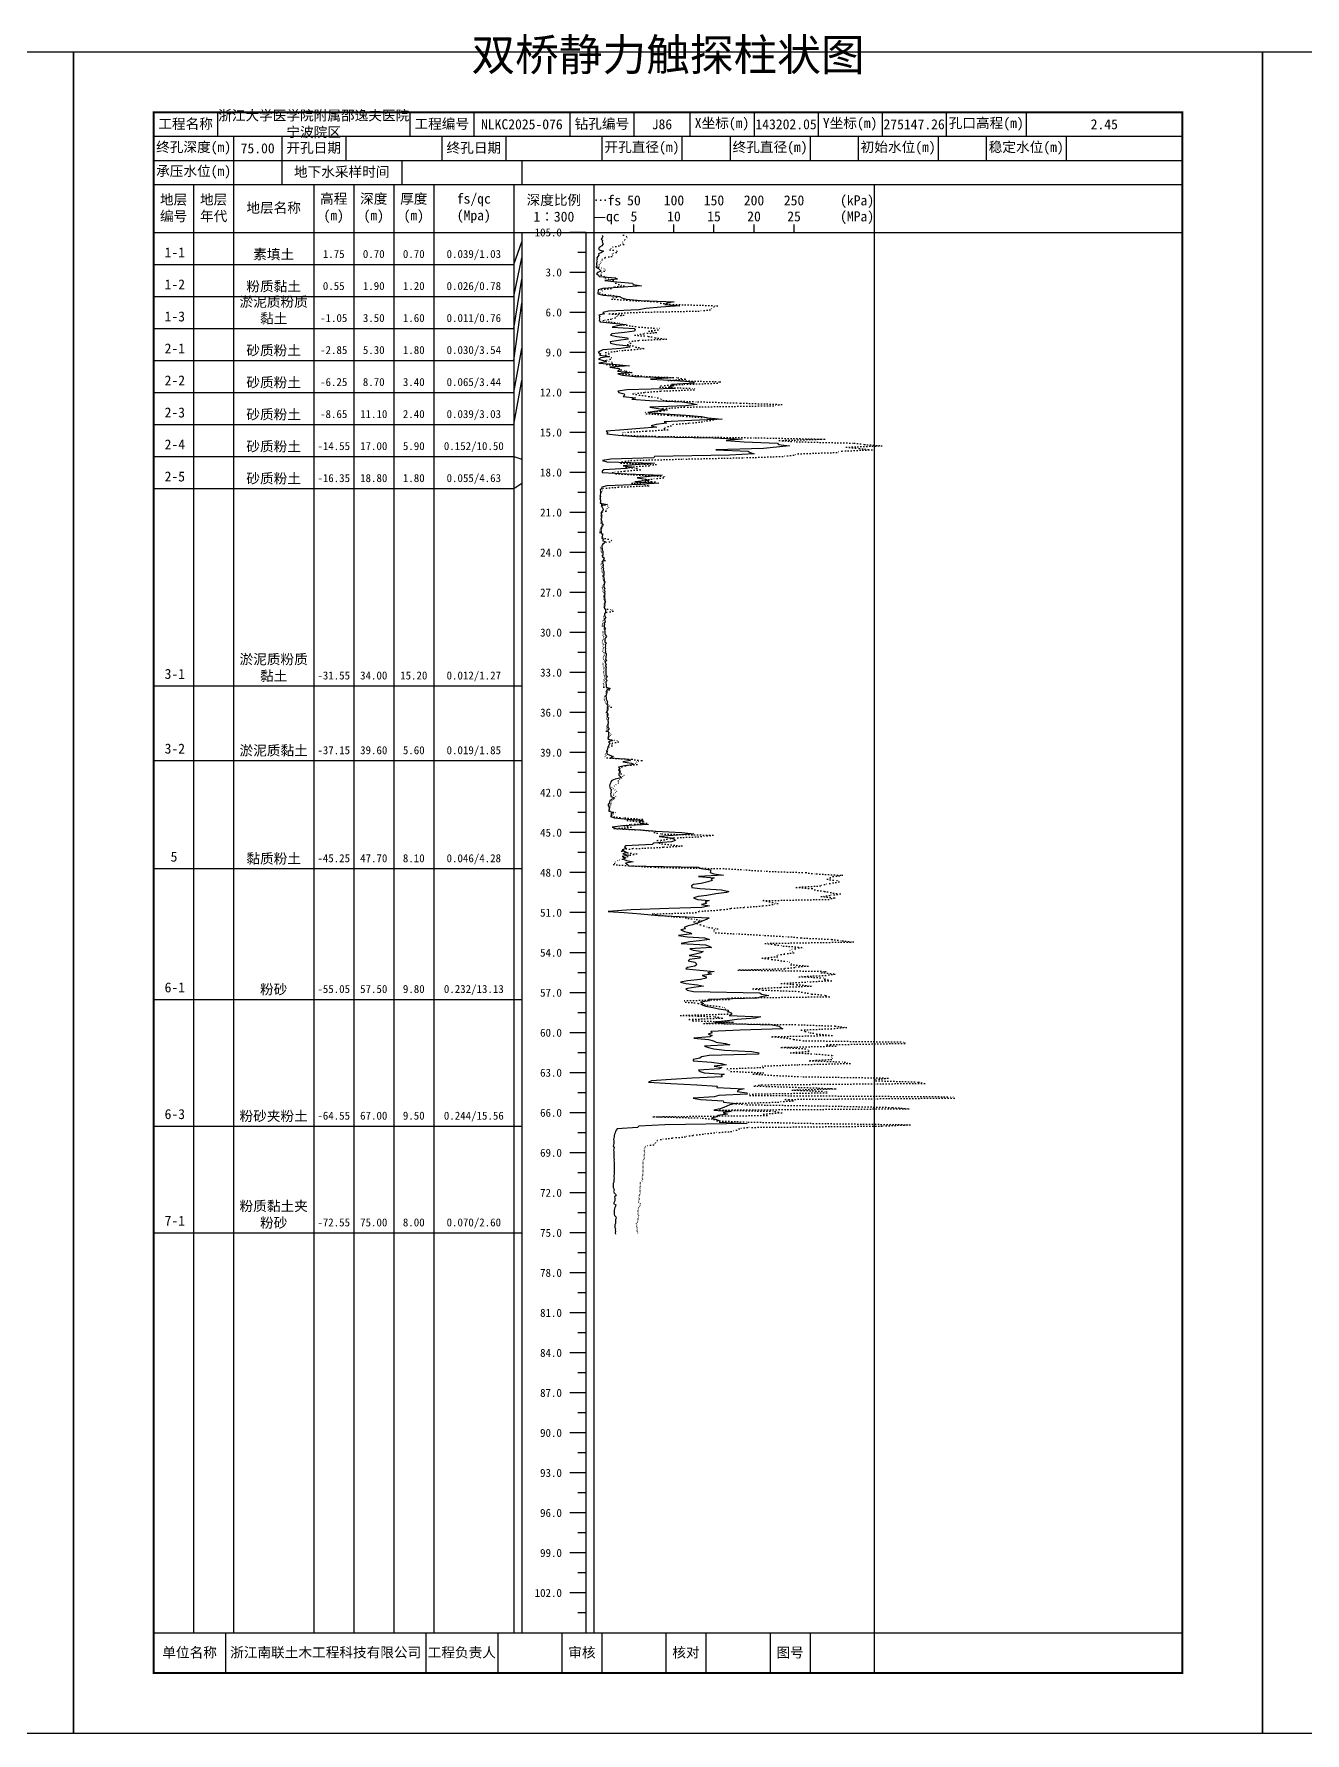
# Model space of a CAD drawing. Extents: x 297 to 65340, y 0 to 425.
# Drawn here: x 25532.1 to 25849.6, y 0 to 424.6 of the extents above; entities that cross this region are included whole.
import ezdxf
from ezdxf.enums import TextEntityAlignment as Align

# ---------------------------------------------------------------- set-up
doc = ezdxf.new("R2010")
doc.units = 0
doc.linetypes.add('DOT', pattern=[6.35, 0, -6.35])
doc.layers.add('FRAME', color=7, linetype='CONTINUOUS')
doc.layers.add('STRATUM', color=7, linetype='CONTINUOUS')
doc.styles.add('ST', font='')
doc.styles.get('ST').set_extended_font_data('SimSun')

msp = doc.modelspace()

# ---------------------------------------------------------------- linework, layer by layer
at = {"layer": 'FRAME', "color": 245, "linetype": 'Continuous'}
for points in [[(25245, 0), (25542, 0), (25542, 420), (25245, 420)], [(25542, 0), (25839, 0), (25839, 420), (25542, 420)], [(25839, 0), (26136, 0), (26136, 420), (25839, 420)]]:
    msp.add_lwpolyline(points, close=True, dxfattribs=at)
at = {"layer": 'FRAME', "linetype": 'Continuous', "const_width": 0.5}
msp.add_lwpolyline([(25562, 15), (25819, 15), (25819, 405), (25562, 405)], close=True, dxfattribs=at)
at = {"layer": 'FRAME', "color": 0, "linetype": 'Continuous'}
for points in [[(25578, 405), (25578, 399)], [(25626, 405), (25626, 399)], [(25642, 405), (25642, 399)], [(25666, 405), (25666, 399)], [(25682, 405), (25682, 399)], [(25696, 405), (25696, 399)], [(25712, 405), (25712, 399)], [(25728, 405), (25728, 399)], [(25744, 405), (25744, 399)], [(25760, 405), (25760, 399)], [(25780, 405), (25780, 399)], [(25819, 405), (25819, 399)], [(25562, 399), (25819, 399)], [(25582, 399), (25582, 393)], [(25594, 399), (25594, 393)], [(25610, 399), (25610, 393)], [(25634, 399), (25634, 393)], [(25650, 399), (25650, 393)], [(25674, 399), (25674, 393)], [(25694, 399), (25694, 393)], [(25706, 399), (25706, 393)], [(25726, 399), (25726, 393)], [(25738, 399), (25738, 393)], [(25758, 399), (25758, 393)], [(25770, 399), (25770, 393)], [(25790, 399), (25790, 393)], [(25819, 399), (25819, 393)], [(25562, 393), (25819, 393)], [(25582, 393), (25582, 387)], [(25594, 393), (25594, 387)], [(25624, 393), (25624, 387)], [(25654, 393), (25654, 387)], [(25562, 387), (25819, 387)], [(25572, 387), (25572, 25)], [(25582, 387), (25582, 25)], [(25602, 387), (25602, 25)], [(25612, 387), (25612, 25)], [(25622, 387), (25622, 25)], [(25632, 387), (25632, 25)], [(25652, 387), (25652, 25)], [(25672, 387), (25672, 25)], [(25742, 387), (25742, 25)], [(25562, 375), (25819, 375)], [(25654, 375), (25654, 25)], [(25670, 375), (25670, 25)], [(25682, 375), (25682, 377)], [(25692, 375), (25692, 377)], [(25702, 375), (25702, 377)], [(25712, 375), (25712, 377)], [(25722, 375), (25722, 377)], [(25562, 25), (25819, 25)], [(25580, 25), (25580, 15)], [(25630, 25), (25630, 15)], [(25648, 25), (25648, 15)], [(25664, 25), (25664, 15)], [(25674, 25), (25674, 15)], [(25690, 25), (25690, 15)], [(25700, 25), (25700, 15)], [(25716, 25), (25716, 15)], [(25726, 25), (25726, 15)], [(25742, 25), (25742, 15)]]:
    msp.add_lwpolyline(points, dxfattribs=at)
at = {"layer": 'STRATUM', "linetype": 'Continuous'}
for points in [[(25670, 375), (25666, 375)], [(25674.06, 374.33), (25674.26, 374), (25674.04, 373.67), (25673.84, 373.33), (25674.12, 373), (25674.08, 372.67), (25674.2, 372.33), (25674.22, 372), (25674, 371.67), (25673.42, 371.33), (25673.12, 371), (25673.3, 370.67), (25674.4, 370.33), (25673.9, 370), (25673.14, 369.67), (25673.2, 369.33), (25672.96, 369), (25672.76, 368.67), (25672.78, 368.33), (25672.62, 368), (25672.82, 367.67), (25672.66, 367.33), (25672.62, 367), (25672.74, 366.67), (25672.52, 366.33), (25673.14, 366), (25673.48, 365.67), (25673.82, 365.33), (25672.9, 365), (25672.62, 364.67), (25673.12, 364.33), (25673.34, 364), (25677.38, 363.67), (25677.86, 363.33), (25674.74, 363), (25677.74, 362.67), (25681.6, 362.33), (25681.78, 362), (25683.9, 361.67), (25679.36, 361.33), (25674.24, 361), (25673.1, 360.67), (25673.1, 360.33), (25673.02, 360), (25672.94, 359.67), (25674.32, 359.33), (25678.36, 359), (25678.94, 358.67), (25680.1, 358.33), (25683.74, 358), (25692.08, 357.67), (25690.34, 357.33), (25689.72, 357), (25693.5, 356.67), (25688.74, 356.33), (25684.94, 356), (25683.26, 355.67), (25675.66, 355.33), (25674.2, 355), (25674.64, 354.67), (25673.24, 354.33), (25673.46, 354), (25673.34, 353.67), (25673.36, 353.33), (25673.3, 353), (25673.6, 352.67), (25676.74, 352.33), (25680.02, 352), (25677.86, 351.67), (25676.58, 351.33), (25682.02, 351), (25682.28, 350.67), (25682.1, 350.33), (25679.66, 350), (25676.46, 349.67), (25676.16, 349.33), (25677.72, 349), (25680.36, 348.67), (25680.58, 348.33), (25678.18, 348), (25676.02, 347.67), (25676.14, 347.33), (25677.52, 347), (25680.92, 346.67), (25680.94, 346.33), (25678.76, 346), (25674.2, 345.67), (25673.54, 345.33), (25673.08, 345), (25673.72, 344.67), (25673.36, 344.33), (25675.94, 344), (25673.74, 343.67), (25673.12, 343.33), (25674.38, 343), (25675.18, 342.67), (25673.22, 342.33), (25677.66, 342), (25680.88, 341.67), (25675.94, 341.33), (25678.16, 341), (25678.44, 340.67), (25677.86, 340.33), (25681.28, 340), (25677.94, 339.67), (25679.12, 339.33), (25682.2, 339), (25691.9, 338.67), (25686.1, 338.33), (25692.62, 338), (25696.78, 337.67), (25697.12, 337.33), (25691.4, 337), (25691.88, 336.67), (25690.62, 336.33), (25692.38, 336), (25680.26, 335.67), (25677.94, 335.33), (25678.2, 335), (25679.54, 334.67), (25679.68, 334.33), (25679.28, 334), (25682.4, 333.67), (25681.44, 333.33), (25685.9, 333), (25694.04, 332.67), (25696.22, 332.33), (25697.82, 332), (25694.96, 331.67), (25685.96, 331.33), (25688.04, 331), (25690.04, 330.67), (25687.68, 330.33), (25685.44, 330), (25689.72, 329.67), (25694.96, 329.33), (25698.84, 329), (25700.52, 328.67), (25704, 328.33), (25696.46, 328), (25689.52, 327.67), (25690.1, 327.33), (25687.58, 327), (25686.32, 326.67), (25687.74, 326.33), (25683.44, 326), (25679.46, 325.67), (25675.06, 325.33), (25675.5, 325), (25675.26, 324.67), (25678.18, 324.33), (25682.56, 324), (25701.76, 323.67), (25709.06, 323.33), (25705.06, 323), (25709.56, 322.67), (25717.86, 322.33), (25718.08, 322), (25720.86, 321.67), (25717.64, 321.33), (25714.4, 321), (25702.44, 320.67), (25710.5, 320.33), (25711, 320), (25712.02, 319.67), (25705.84, 319.33), (25687.12, 319), (25687, 318.67), (25676.26, 318.33), (25674.18, 318), (25675.2, 317.67), (25687.1, 317.33), (25683.46, 317), (25679.3, 316.67), (25681.62, 316.33), (25680.16, 316), (25674.5, 315.67), (25674.06, 315.33), (25674.1, 315), (25680.22, 314.67), (25689.08, 314.33), (25685.9, 314), (25682.8, 313.67), (25684.98, 313.33), (25685.68, 313), (25682.2, 312.67), (25688.24, 312.33), (25683.5, 312), (25675.22, 311.67), (25673.94, 311.33), (25673.92, 311), (25673.56, 310.67), (25673.68, 310.33), (25673.66, 310), (25673.64, 309.67), (25673.54, 309.33), (25673.64, 309), (25673.6, 308.67), (25673.56, 308.33), (25673.66, 308), (25673.68, 307.67), (25673.58, 307.33), (25675.42, 307), (25673.82, 306.67), (25674.1, 306.33), (25674.24, 306), (25674.3, 305.67), (25674.04, 305.33), (25673.84, 305), (25673.82, 304.67), (25673.96, 304.33), (25673.86, 304), (25673.92, 303.67), (25673.76, 303.33), (25673.92, 303), (25673.96, 302.67), (25674, 302.33), (25674.3, 302), (25674.14, 301.67), (25673.92, 301.33), (25673.9, 301), (25673.76, 300.67), (25673.82, 300.33), (25673.78, 300), (25673.98, 299.67), (25674.16, 299.33), (25674.08, 299), (25674.02, 298.67), (25674.36, 298.33), (25674.12, 298), (25674.92, 297.67), (25674.58, 297.33), (25674.16, 297), (25674, 296.67), (25673.98, 296.33), (25674.04, 296), (25674.1, 295.67), (25674.22, 295.33), (25674.22, 295), (25674.2, 294.67), (25674.24, 294.33), (25674.1, 294), (25674.6, 293.67), (25674.46, 293.33), (25674.2, 293), (25674.2, 292.67), (25674.18, 292.33), (25674.34, 292), (25674.28, 291.67), (25674.2, 291.33), (25674.4, 291), (25674.32, 290.67), (25674.48, 290.33), (25674.46, 290), (25674.46, 289.67), (25674.48, 289.33), (25674.38, 289), (25674.48, 288.67), (25674.54, 288.33), (25674.52, 288), (25674.7, 287.67), (25674.64, 287.33), (25674.56, 287), (25674.46, 286.67), (25674.46, 286.33), (25674.74, 286), (25674.58, 285.67), (25674.7, 285.33), (25674.62, 285), (25674.74, 284.67), (25674.66, 284.33), (25674.66, 284), (25674.68, 283.67), (25674.74, 283.33), (25674.74, 283), (25674.92, 282.67), (25674.74, 282.33), (25674.68, 282), (25674.74, 281.67), (25674.58, 281.33), (25674.72, 281), (25674.88, 280.67), (25674.88, 280.33), (25674.86, 280), (25674.68, 279.67), (25674.68, 279.33), (25674.8, 279), (25674.98, 278.67), (25674.68, 278.33), (25674.74, 278), (25674.78, 277.67), (25674.58, 277.33), (25674.64, 277), (25674.58, 276.67), (25674.54, 276.33), (25674.86, 276), (25674.68, 275.67), (25674.7, 275.33), (25674.74, 275), (25674.76, 274.67), (25674.86, 274.33), (25675.14, 274), (25674.92, 273.67), (25674.7, 273.33), (25674.7, 273), (25674.74, 272.67), (25675.12, 272.33), (25674.8, 272), (25674.92, 271.67), (25674.84, 271.33), (25674.88, 271), (25674.84, 270.67), (25674.86, 270.33), (25674.8, 270), (25675.06, 269.67), (25675.04, 269.33), (25675, 269), (25674.96, 268.67), (25674.86, 268.33), (25675.22, 268), (25674.8, 267.67), (25674.92, 267.33), (25675.04, 267), (25674.84, 266.67), (25675.06, 266.33), (25675.02, 266), (25674.94, 265.67), (25674.96, 265.33), (25674.98, 265), (25675, 264.67), (25674.98, 264.33), (25675.4, 264), (25675.06, 263.67), (25674.96, 263.33), (25675.32, 263), (25675, 262.67), (25674.94, 262.33), (25675.04, 262), (25675.08, 261.67), (25675.04, 261.33), (25676.02, 261), (25675.22, 260.67), (25675.2, 260.33), (25675.24, 260), (25675.16, 259.67), (25675.1, 259.33), (25674.98, 259), (25675.06, 258.67), (25675.04, 258.33), (25675.26, 258), (25675.38, 257.67), (25675.32, 257.33), (25675.24, 257), (25675.6, 256.67), (25675.34, 256.33), (25675.38, 256), (25675.48, 255.67), (25675.22, 255.33), (25675.2, 255), (25675.6, 254.67), (25675.3, 254.33), (25675.3, 254), (25675.62, 253.67), (25675.58, 253.33), (25675.44, 253), (25675.58, 252.67), (25675.56, 252.33), (25675.5, 252), (25675.5, 251.67), (25675.48, 251.33), (25675.78, 251), (25675.56, 250.67), (25675.5, 250.33), (25675.62, 250), (25675.62, 249.67), (25675.64, 249.33), (25675.74, 249), (25675.5, 248.67), (25675.62, 248.33), (25676.74, 248), (25675.62, 247.67), (25675.96, 247.33), (25675.82, 247), (25675.62, 246.67), (25675.52, 246.33), (25675.4, 246), (25675.3, 245.67), (25675.18, 245.33), (25675.24, 245), (25675.26, 244.67), (25675.94, 244.33), (25676.8, 244), (25676.16, 243.67), (25680.64, 243.33), (25681.16, 243), (25679.2, 242.67), (25681.4, 242.33), (25682.06, 242), (25679.66, 241.67), (25678.18, 241.33), (25678.44, 241), (25678.18, 240.67), (25678.52, 240.33), (25678.38, 240), (25678.22, 239.67), (25678.26, 239.33), (25678.52, 239), (25678.82, 238.67), (25677.3, 238.33), (25676.5, 238), (25676.22, 237.67), (25676.16, 237.33), (25675.96, 237), (25675.92, 236.67), (25675.96, 236.33), (25676.06, 236), (25676.42, 235.67), (25676.26, 235.33), (25676.3, 235), (25676.16, 234.67), (25676.26, 234.33), (25676.24, 234), (25677.16, 233.67), (25676.52, 233.33), (25676, 233), (25675.88, 232.67), (25675.8, 232.33), (25675.6, 232), (25675.6, 231.67), (25675.8, 231.33), (25675.84, 231), (25675.72, 230.67), (25675.76, 230.33), (25676.92, 230), (25676.26, 229.67), (25676.52, 229.33), (25676.12, 229), (25677.14, 228.67), (25680.3, 228.33), (25684.34, 228), (25683.32, 227.67), (25683.7, 227.33), (25685.62, 227), (25679.26, 226.67), (25676.58, 226.33), (25677.48, 226), (25683.8, 225.67), (25687.48, 225.33), (25693.94, 225), (25696.96, 224.67), (25692.86, 224.33), (25688.28, 224), (25691.18, 223.67), (25692.06, 223.33), (25692.3, 223), (25691.4, 222.67), (25686.9, 222.33), (25686.56, 222), (25679.92, 221.67), (25679.64, 221.33), (25680.16, 221), (25679.08, 220.67), (25679.54, 220.33), (25680.24, 220), (25679.22, 219.67), (25680.72, 219.33), (25679.1, 219), (25679.94, 218.67), (25679.42, 218.33), (25680.14, 218), (25681.8, 217.67), (25679.92, 217.33), (25680.36, 217), (25680.74, 216.67), (25698.08, 216.33), (25698.76, 216), (25701.12, 215.67), (25701.14, 215.33), (25701.06, 215), (25701.96, 214.67), (25704.4, 214.33), (25698.12, 214), (25702.06, 213.67), (25701.3, 213.33), (25701.58, 213), (25700.5, 212.67), (25698.76, 212.33), (25696.92, 212), (25696.4, 211.67), (25696.46, 211.33), (25698.46, 211), (25703.88, 210.67), (25705.68, 210.33), (25705.12, 210), (25702.44, 209.67), (25700.24, 209.33), (25698.02, 209), (25696.84, 208.67), (25697.92, 208.33), (25700.76, 208), (25699.78, 207.67), (25700.12, 207.33), (25698.88, 207), (25700.88, 206.67), (25698.92, 206.33), (25690.7, 206), (25681.3, 205.67), (25675.56, 205.33), (25679.54, 205), (25683.74, 204.67), (25688.02, 204.33), (25695.1, 204), (25700.76, 203.67), (25700.1, 203.33), (25699.24, 203), (25698.72, 202.67), (25697.56, 202.33), (25696.66, 202), (25695.52, 201.67), (25694.56, 201.33), (25694.92, 201), (25693.74, 200.67), (25694.66, 200.33), (25696.14, 200), (25696.44, 199.67), (25693.14, 199.33), (25695.4, 199), (25699.62, 198.67), (25700.9, 198.33), (25698.34, 198), (25695.94, 197.67), (25693.8, 197.33), (25699.9, 197), (25700.8, 196.67), (25701.4, 196.33), (25695.96, 196), (25696.82, 195.67), (25699.28, 195.33), (25698.72, 195), (25697.36, 194.67), (25695.78, 194.33), (25698.64, 194), (25698.4, 193.67), (25695.92, 193.33), (25695.54, 193), (25697.2, 192.67), (25697.58, 192.33), (25697.6, 192), (25697.2, 191.67), (25695.4, 191.33), (25694.98, 191), (25698.42, 190.67), (25702.02, 190.33), (25700.42, 190), (25701.4, 189.67), (25699.02, 189.33), (25700.06, 189), (25700.04, 188.67), (25698.66, 188.33), (25695.34, 188), (25693.64, 187.67), (25694.98, 187.33), (25697.86, 187), (25699.38, 186.67), (25696.92, 186.33), (25694.94, 186), (25695.3, 185.67), (25696.9, 185.33), (25713.42, 185), (25713.86, 184.67), (25715.7, 184.33), (25713.88, 184), (25712.58, 183.67), (25700.6, 183.33), (25700.88, 183), (25698.64, 182.67), (25699.36, 182.33), (25699, 182), (25699.92, 181.67), (25701.74, 181.33), (25703.24, 181), (25705.5, 180.67), (25705.58, 180.33), (25706.24, 180), (25706.44, 179.67), (25705.82, 179.33), (25713.66, 179), (25712.4, 178.67), (25707.74, 178.33), (25705.34, 178), (25702.28, 177.67), (25704.62, 177.33), (25716.5, 177), (25718.3, 176.67), (25718.62, 176.33), (25719.22, 176), (25708.54, 175.67), (25701.18, 175.33), (25701.52, 175), (25700.56, 174.67), (25701.54, 174.33), (25700.94, 174), (25696.98, 173.67), (25700.6, 173.33), (25701.86, 173), (25702.56, 172.67), (25704.86, 172.33), (25705.94, 172), (25699.66, 171.67), (25700.6, 171.33), (25701.92, 171), (25704.6, 170.67), (25711.44, 170.33), (25713.2, 170), (25713.12, 169.67), (25700.76, 169.33), (25698.9, 169), (25698.44, 168.67), (25696.82, 168.33), (25696.78, 168), (25701.36, 167.67), (25703.76, 167.33), (25705.06, 167), (25702.08, 166.67), (25703.98, 166.33), (25703.36, 166), (25698.12, 165.67), (25698.58, 165.33), (25699.56, 165), (25704.56, 164.67), (25703.82, 164.33), (25704.06, 164), (25696.56, 163.67), (25691.3, 163.33), (25686.38, 163), (25685.64, 162.67), (25691.24, 162.33), (25697.74, 162), (25702.82, 161.67), (25702.68, 161.33), (25709.52, 161), (25708.12, 160.67), (25707.76, 160.33), (25710.24, 160), (25710.3, 159.67), (25703.24, 159.33), (25702.06, 159), (25696.78, 158.67), (25698.62, 158.33), (25704.3, 158), (25704.34, 157.67), (25707.52, 157.33), (25705.96, 157), (25705.22, 156.67), (25704.48, 156.33), (25703.5, 156), (25702, 155.67), (25706.32, 155.33), (25704.28, 155), (25705.34, 154.67), (25702.98, 154.33), (25702.74, 154), (25701.38, 153.67), (25702.64, 153.33), (25703.46, 153), (25703.3, 152.67), (25710.26, 152.33), (25689.68, 152), (25683.22, 151.67), (25682.88, 151.33), (25677.8, 151), (25677.56, 150.67), (25677.38, 150.33), (25677.28, 150), (25677.16, 149.67), (25677.06, 149.33), (25677.02, 149), (25676.96, 148.67), (25676.9, 148.33), (25676.96, 148), (25676.96, 147.67), (25676.96, 147.33), (25676.9, 147), (25676.84, 146.67), (25677.04, 146.33), (25676.98, 146), (25676.92, 145.67), (25676.96, 145.33), (25677, 145), (25677, 144.67), (25676.98, 144.33), (25677, 144), (25677, 143.67), (25677.04, 143.33), (25676.96, 143), (25677.08, 142.67), (25677.06, 142.33), (25677.06, 142), (25677.04, 141.67), (25677.08, 141.33), (25677.04, 141), (25677.04, 140.67), (25677.02, 140.33), (25677.02, 140), (25677.04, 139.67), (25676.98, 139.33), (25676.96, 139), (25677.02, 138.67), (25677, 138.33), (25677, 138), (25676.94, 137.67), (25676.78, 137.33), (25676.78, 137), (25676.78, 136.67), (25676.82, 136.33), (25676.96, 136), (25677.02, 135.67), (25676.9, 135.33), (25677.04, 135), (25677.42, 134.67), (25677.58, 134.33), (25677.18, 134), (25677.2, 133.67), (25677.24, 133.33), (25677.26, 133), (25677.04, 132.67), (25676.9, 132.33), (25677.44, 132), (25677.36, 131.67), (25677.26, 131.33), (25677.16, 131), (25677.1, 130.67), (25677.1, 130.33), (25677.1, 130), (25677.08, 129.67), (25677.16, 129.33), (25677.46, 129), (25677.54, 128.67), (25677.42, 128.33), (25677.4, 128), (25677.38, 127.67), (25677.36, 127.33), (25677.2, 127), (25677.24, 126.67), (25677.26, 126.33), (25677.36, 126), (25677.34, 125.67), (25677.36, 125.33), (25677.34, 125), (25677.42, 124.67)], [(25652, 367), (25654, 372.67)], [(25670, 370), (25668, 370)], [(25562, 367), (25572, 367)], [(25572, 367), (25582, 367)], [(25582, 367), (25602, 367)], [(25602, 367), (25612, 367)], [(25612, 367), (25622, 367)], [(25622, 367), (25632, 367)], [(25632, 367), (25652, 367)], [(25652, 359), (25654, 368.67)], [(25652, 351), (25654, 363.33)], [(25670, 365), (25666, 365)], [(25562, 359), (25572, 359)], [(25572, 359), (25582, 359)], [(25582, 359), (25602, 359)], [(25602, 359), (25612, 359)], [(25612, 359), (25622, 359)], [(25622, 359), (25632, 359)], [(25632, 359), (25652, 359)], [(25652, 343), (25654, 357.33)], [(25670, 360), (25668, 360)], [(25670, 355), (25666, 355)], [(25562, 351), (25572, 351)], [(25572, 351), (25582, 351)], [(25582, 351), (25602, 351)], [(25602, 351), (25612, 351)], [(25612, 351), (25622, 351)], [(25622, 351), (25632, 351)], [(25632, 351), (25652, 351)], [(25670, 350), (25668, 350)], [(25652, 335), (25654, 346)], [(25670, 345), (25666, 345)], [(25562, 343), (25572, 343)], [(25572, 343), (25582, 343)], [(25582, 343), (25602, 343)], [(25602, 343), (25612, 343)], [(25612, 343), (25622, 343)], [(25622, 343), (25632, 343)], [(25632, 343), (25652, 343)], [(25670, 340), (25668, 340)], [(25652, 327), (25654, 338)], [(25562, 335), (25572, 335)], [(25572, 335), (25582, 335)], [(25582, 335), (25602, 335)], [(25602, 335), (25612, 335)], [(25612, 335), (25622, 335)], [(25622, 335), (25632, 335)], [(25632, 335), (25652, 335)], [(25670, 335), (25666, 335)], [(25562, 327), (25572, 327)], [(25572, 327), (25582, 327)], [(25582, 327), (25602, 327)], [(25602, 327), (25612, 327)], [(25612, 327), (25622, 327)], [(25622, 327), (25632, 327)], [(25632, 327), (25652, 327)], [(25670, 330), (25668, 330)], [(25670, 325), (25666, 325)], [(25562, 319), (25572, 319)], [(25572, 319), (25582, 319)], [(25582, 319), (25602, 319)], [(25602, 319), (25612, 319)], [(25612, 319), (25622, 319)], [(25622, 319), (25632, 319)], [(25632, 319), (25652, 319)], [(25652, 319), (25654, 318.33)], [(25670, 320), (25668, 320)], [(25670, 315), (25666, 315)], [(25562, 311), (25572, 311)], [(25572, 311), (25582, 311)], [(25582, 311), (25602, 311)], [(25602, 311), (25612, 311)], [(25612, 311), (25622, 311)], [(25622, 311), (25632, 311)], [(25632, 311), (25652, 311)], [(25652, 311), (25654, 312.33)], [(25670, 310), (25668, 310)], [(25670, 305), (25666, 305)], [(25670, 300), (25668, 300)], [(25670, 295), (25666, 295)], [(25670, 290), (25668, 290)], [(25670, 285), (25666, 285)], [(25670, 280), (25668, 280)], [(25670, 275), (25666, 275)], [(25670, 270), (25668, 270)], [(25670, 265), (25666, 265)], [(25562, 261.67), (25572, 261.67)], [(25572, 261.67), (25582, 261.67)], [(25582, 261.67), (25602, 261.67)], [(25602, 261.67), (25612, 261.67)], [(25612, 261.67), (25622, 261.67)], [(25622, 261.67), (25632, 261.67)], [(25632, 261.67), (25652, 261.67)], [(25652, 261.67), (25654, 261.67)], [(25670, 260), (25668, 260)], [(25670, 255), (25666, 255)], [(25670, 250), (25668, 250)], [(25562, 243), (25572, 243)], [(25572, 243), (25582, 243)], [(25582, 243), (25602, 243)], [(25602, 243), (25612, 243)], [(25612, 243), (25622, 243)], [(25622, 243), (25632, 243)], [(25632, 243), (25652, 243)], [(25652, 243), (25654, 243)], [(25670, 245), (25666, 245)], [(25670, 240), (25668, 240)], [(25670, 235), (25666, 235)], [(25670, 230), (25668, 230)], [(25670, 225), (25666, 225)], [(25670, 220), (25668, 220)], [(25562, 216), (25572, 216)], [(25572, 216), (25582, 216)], [(25582, 216), (25602, 216)], [(25602, 216), (25612, 216)], [(25612, 216), (25622, 216)], [(25622, 216), (25632, 216)], [(25632, 216), (25652, 216)], [(25652, 216), (25654, 216)], [(25670, 215), (25666, 215)], [(25670, 210), (25668, 210)], [(25670, 205), (25666, 205)], [(25670, 200), (25668, 200)], [(25670, 195), (25666, 195)], [(25670, 190), (25668, 190)], [(25562, 183.33), (25572, 183.33)], [(25572, 183.33), (25582, 183.33)], [(25582, 183.33), (25602, 183.33)], [(25602, 183.33), (25612, 183.33)], [(25612, 183.33), (25622, 183.33)], [(25622, 183.33), (25632, 183.33)], [(25632, 183.33), (25652, 183.33)], [(25652, 183.33), (25654, 183.33)], [(25670, 185), (25666, 185)], [(25670, 180), (25668, 180)], [(25670, 175), (25666, 175)], [(25670, 170), (25668, 170)], [(25670, 165), (25666, 165)], [(25670, 160), (25668, 160)], [(25670, 155), (25666, 155)], [(25562, 151.67), (25572, 151.67)], [(25572, 151.67), (25582, 151.67)], [(25582, 151.67), (25602, 151.67)], [(25602, 151.67), (25612, 151.67)], [(25612, 151.67), (25622, 151.67)], [(25622, 151.67), (25632, 151.67)], [(25632, 151.67), (25652, 151.67)], [(25652, 151.67), (25654, 151.67)], [(25670, 150), (25668, 150)], [(25670, 145), (25666, 145)], [(25670, 140), (25668, 140)], [(25670, 135), (25666, 135)], [(25670, 130), (25668, 130)], [(25562, 125), (25572, 125)], [(25572, 125), (25582, 125)], [(25582, 125), (25602, 125)], [(25602, 125), (25612, 125)], [(25612, 125), (25622, 125)], [(25622, 125), (25632, 125)], [(25632, 125), (25652, 125)], [(25652, 125), (25654, 125)], [(25670, 125), (25666, 125)], [(25670, 120), (25668, 120)], [(25670, 115), (25666, 115)], [(25670, 110), (25668, 110)], [(25670, 105), (25666, 105)], [(25670, 100), (25668, 100)], [(25670, 95), (25666, 95)], [(25670, 90), (25668, 90)], [(25670, 85), (25666, 85)], [(25670, 80), (25668, 80)], [(25670, 75), (25666, 75)], [(25670, 70), (25668, 70)], [(25670, 65), (25666, 65)], [(25670, 60), (25668, 60)], [(25670, 55), (25666, 55)], [(25670, 50), (25668, 50)], [(25670, 45), (25666, 45)], [(25670, 40), (25668, 40)], [(25670, 35), (25666, 35)], [(25670, 30), (25668, 30)]]:
    msp.add_lwpolyline(points, dxfattribs=at)
at = {"layer": 'STRATUM', "linetype": 'DOT', "ltscale": 0.1}
msp.add_lwpolyline([(25679.4, 374.33), (25680.18, 374), (25680.28, 373.67), (25679.76, 373.33), (25679.68, 373), (25679.18, 372.67), (25679.24, 372.33), (25679.4, 372), (25678.22, 371.67), (25676.72, 371.33), (25676.26, 371), (25676.1, 370.67), (25677.9, 370.33), (25677.58, 370), (25676.56, 369.67), (25676.72, 369.33), (25676.42, 369), (25674.76, 368.67), (25674.06, 368.33), (25674, 368), (25673.8, 367.67), (25673.64, 367.33), (25673.34, 367), (25673.34, 366.67), (25673.16, 366.33), (25674.46, 366), (25674.86, 365.67), (25674.56, 365.33), (25673.9, 365), (25673.74, 364.67), (25673.82, 364.33), (25674.6, 364), (25674.86, 363.67), (25676.26, 363.33), (25676.82, 363), (25677.48, 362.67), (25677.48, 362.33), (25678.2, 362), (25679.46, 361.67), (25677.04, 361.33), (25676.22, 361), (25673.8, 360.67), (25674.12, 360.33), (25673.52, 360), (25673.38, 359.67), (25676.18, 359.33), (25678.36, 359), (25676.78, 358.67), (25676.52, 358.33), (25681.06, 358), (25687.9, 357.67), (25688.76, 357.33), (25691.9, 357), (25702.82, 356.67), (25701.84, 356.33), (25701.36, 356), (25701, 355.67), (25698.16, 355.33), (25681.94, 355), (25675.92, 354.67), (25679.42, 354.33), (25677.64, 354), (25677.32, 353.67), (25676.26, 353.33), (25674.4, 353), (25675.7, 352.67), (25678.28, 352.33), (25678.74, 352), (25680.94, 351.67), (25683.34, 351.33), (25688.42, 351), (25687.96, 350.67), (25685.78, 350.33), (25687.58, 350), (25684.36, 349.67), (25682.34, 349.33), (25685.7, 349), (25687.36, 348.67), (25690.06, 348.33), (25683.06, 348), (25680.76, 347.67), (25681.1, 347.33), (25680.44, 347), (25681.7, 346.67), (25682.52, 346.33), (25684.36, 346), (25681.3, 345.67), (25677.84, 345.33), (25675, 345), (25675.76, 344.67), (25674.94, 344.33), (25675.66, 344), (25676.48, 343.67), (25676.04, 343.33), (25675, 343), (25676.38, 342.67), (25676.56, 342.33), (25675.26, 342), (25678.28, 341.67), (25677.18, 341.33), (25678.36, 341), (25678.84, 340.67), (25680.08, 340.33), (25681.38, 340), (25679.32, 339.67), (25681.62, 339.33), (25685.2, 339), (25693.08, 338.67), (25694.78, 338.33), (25690.66, 338), (25703.54, 337.67), (25702.76, 337.33), (25694.14, 337), (25688.68, 336.67), (25688.52, 336.33), (25697.18, 336), (25696.94, 335.67), (25688.52, 335.33), (25684.5, 335), (25681.82, 334.67), (25683.4, 334.33), (25685.78, 334), (25687.94, 333.67), (25688.9, 333.33), (25689.38, 333), (25698.06, 332.67), (25708.7, 332.33), (25718.84, 332), (25716.8, 331.67), (25694.52, 331.33), (25689.14, 331), (25690.24, 330.67), (25688.56, 330.33), (25684.8, 330), (25685.14, 329.67), (25690.66, 329.33), (25695.2, 329), (25700.28, 328.67), (25702.52, 328.33), (25701.06, 328), (25699, 327.67), (25695.66, 327.33), (25691.7, 327), (25691.24, 326.67), (25689.76, 326.33), (25689.6, 326), (25690.4, 325.67), (25684.98, 325.33), (25679.24, 325), (25679.18, 324.67), (25679.2, 324.33), (25688.38, 324), (25712.42, 323.67), (25729.58, 323.33), (25718.38, 323), (25722.68, 322.67), (25737.14, 322.33), (25739.64, 322), (25743.84, 321.67), (25735.14, 321.33), (25738.34, 321), (25741.42, 320.67), (25733.92, 320.33), (25732.62, 320), (25723.06, 319.67), (25721.82, 319.33), (25719.1, 319), (25709.06, 318.67), (25693.92, 318.33), (25681.34, 318), (25678.94, 317.67), (25678.82, 317.33), (25687.5, 317), (25685.68, 316.67), (25680.06, 316.33), (25682.74, 316), (25683.52, 315.67), (25679.52, 315.33), (25676.72, 315), (25677.6, 314.67), (25684.24, 314.33), (25689.74, 314), (25689.28, 313.67), (25686.42, 313.33), (25684.1, 313), (25687.2, 312.67), (25681.52, 312.33), (25684.64, 312), (25685.62, 311.67), (25678.08, 311.33), (25674.1, 311), (25674.12, 310.67), (25673.88, 310.33), (25673.82, 310), (25673.64, 309.67), (25673.5, 309.33), (25673.5, 309), (25673.46, 308.67), (25673.48, 308.33), (25673.68, 308), (25673.6, 307.67), (25673.82, 307.33), (25673.98, 307), (25675.4, 306.67), (25675.7, 306.33), (25675.34, 306), (25675.08, 305.67), (25674.94, 305.33), (25674.2, 305), (25673.74, 304.67), (25673.7, 304.33), (25673.76, 304), (25673.9, 303.67), (25673.8, 303.33), (25673.88, 303), (25673.66, 302.67), (25673.72, 302.33), (25674.08, 302), (25673.94, 301.67), (25673.76, 301.33), (25673.68, 301), (25673.5, 300.67), (25673.44, 300.33), (25673.58, 300), (25674.3, 299.67), (25674.12, 299.33), (25674.02, 299), (25674.12, 298.67), (25675.6, 298.33), (25676.46, 298), (25675.88, 297.67), (25674.54, 297.33), (25674.34, 297), (25674.02, 296.67), (25673.6, 296.33), (25673.7, 296), (25673.74, 295.67), (25673.8, 295.33), (25673.9, 295), (25674.32, 294.67), (25673.94, 294.33), (25674.22, 294), (25674.34, 293.67), (25674.38, 293.33), (25674.76, 293), (25674.02, 292.67), (25673.86, 292.33), (25673.72, 292), (25674.02, 291.67), (25674.04, 291.33), (25673.82, 291), (25673.98, 290.67), (25673.98, 290.33), (25674.06, 290), (25674.32, 289.67), (25674.14, 289.33), (25674.14, 289), (25674.2, 288.67), (25674.3, 288.33), (25674.42, 288), (25674.44, 287.67), (25674.54, 287.33), (25674.5, 287), (25674.18, 286.67), (25674.06, 286.33), (25674.16, 286), (25674.26, 285.67), (25674.26, 285.33), (25674.42, 285), (25674.54, 284.67), (25674.52, 284.33), (25674.44, 284), (25674.38, 283.67), (25674.44, 283.33), (25674.68, 283), (25674.68, 282.67), (25674.56, 282.33), (25674.58, 282), (25674.48, 281.67), (25674.48, 281.33), (25674.7, 281), (25676.46, 280.67), (25676.76, 280.33), (25675.22, 280), (25674.7, 279.67), (25674.58, 279.33), (25674.42, 279), (25674.5, 278.67), (25674.54, 278.33), (25674.34, 278), (25674.3, 277.67), (25674.18, 277.33), (25674.14, 277), (25674.12, 276.67), (25674.82, 276.33), (25674.5, 276), (25674.62, 275.67), (25674.22, 275.33), (25674.22, 275), (25674.22, 274.67), (25674.22, 274.33), (25674.42, 274), (25674.46, 273.67), (25674.3, 273.33), (25674.22, 273), (25674.04, 272.67), (25674.22, 272.33), (25674.28, 272), (25674.26, 271.67), (25674.42, 271.33), (25674.34, 271), (25674.2, 270.67), (25674.16, 270.33), (25674.36, 270), (25674.6, 269.67), (25674.6, 269.33), (25674.46, 269), (25674.32, 268.67), (25674.38, 268.33), (25674.66, 268), (25674.62, 267.67), (25674.28, 267.33), (25674.22, 267), (25674.28, 266.67), (25674.44, 266.33), (25674.44, 266), (25674.54, 265.67), (25674.38, 265.33), (25674.42, 265), (25674.5, 264.67), (25674.54, 264.33), (25674.64, 264), (25674.66, 263.67), (25674.52, 263.33), (25674.6, 263), (25674.54, 262.67), (25674.3, 262.33), (25674.42, 262), (25674.38, 261.67), (25674.5, 261.33), (25675.62, 261), (25675.8, 260.67), (25675.02, 260.33), (25675.04, 260), (25675.06, 259.67), (25674.84, 259.33), (25674.68, 259), (25674.6, 258.67), (25674.54, 258.33), (25674.68, 258), (25674.82, 257.67), (25674.98, 257.33), (25675.46, 257), (25675.86, 256.67), (25676.32, 256.33), (25675.32, 256), (25675.28, 255.67), (25675.2, 255.33), (25675, 255), (25675.22, 254.67), (25675.54, 254.33), (25675.32, 254), (25675.18, 253.67), (25675.22, 253.33), (25675.44, 253), (25675.44, 252.67), (25675.54, 252.33), (25675.42, 252), (25675.18, 251.67), (25675.28, 251.33), (25675.22, 251), (25675.24, 250.67), (25675.16, 250.33), (25675.84, 250), (25676.3, 249.67), (25676.18, 249.33), (25675.56, 249), (25675.48, 248.67), (25675.62, 248.33), (25677.76, 248), (25678.08, 247.67), (25676.54, 247.33), (25676.52, 247), (25676.46, 246.67), (25675.76, 246.33), (25675.42, 246), (25675.38, 245.67), (25675.32, 245.33), (25675.26, 245), (25674.84, 244.67), (25675.08, 244.33), (25674.7, 244), (25675.32, 243.67), (25681.52, 243.33), (25683.96, 243), (25682.74, 242.67), (25682.42, 242.33), (25682.72, 242), (25679.86, 241.67), (25678.88, 241.33), (25678.48, 241), (25678.58, 240.67), (25678.3, 240.33), (25678.6, 240), (25678.82, 239.67), (25679.52, 239.33), (25679.18, 239), (25678.94, 238.67), (25678.48, 238.33), (25678.08, 238), (25678.04, 237.67), (25678.12, 237.33), (25677.58, 237), (25677.12, 236.67), (25676.48, 236.33), (25676.78, 236), (25677.26, 235.67), (25677.72, 235.33), (25677.36, 235), (25676.92, 234.67), (25676.86, 234.33), (25677.4, 234), (25677.24, 233.67), (25676.94, 233.33), (25676.5, 233), (25676.32, 232.67), (25676.2, 232.33), (25676.14, 232), (25676.04, 231.67), (25675.9, 231.33), (25675.86, 231), (25675.78, 230.67), (25676, 230.33), (25677.36, 230), (25676.9, 229.67), (25676.48, 229.33), (25676.3, 229), (25679.82, 228.67), (25684.02, 228.33), (25680.42, 228), (25684.36, 227.67), (25685.14, 227.33), (25680.98, 227), (25679.68, 226.67), (25681.22, 226.33), (25677.18, 226), (25683.64, 225.67), (25687.58, 225.33), (25687.1, 225), (25689.08, 224.67), (25701.74, 224.33), (25698.82, 224), (25691.84, 223.67), (25690.24, 223.33), (25687.92, 223), (25688.68, 222.67), (25688.36, 222.33), (25690.56, 222), (25694, 221.67), (25689.24, 221.33), (25681.6, 221), (25679.5, 220.67), (25679, 220.33), (25679.78, 220), (25682.62, 219.67), (25681.08, 219.33), (25680.42, 219), (25679.46, 218.67), (25679.14, 218.33), (25677.96, 218), (25677.34, 217.67), (25677.16, 217.33), (25676.96, 217), (25681.82, 216.67), (25687.38, 216.33), (25704.34, 216), (25710.1, 215.67), (25715.2, 215.33), (25725, 215), (25727.68, 214.67), (25734.02, 214.33), (25731.8, 214), (25731, 213.67), (25730.32, 213.33), (25732.82, 213), (25733.2, 212.67), (25730.94, 212.33), (25729.62, 212), (25728.54, 211.67), (25722.64, 211.33), (25726.5, 211), (25727.2, 210.67), (25729.66, 210.33), (25731.16, 210), (25733.48, 209.67), (25730.84, 209.33), (25728.84, 209), (25732.1, 208.67), (25730.58, 208.33), (25714.38, 208), (25715.9, 207.67), (25717.86, 207.33), (25716.58, 207), (25714.12, 206.67), (25709.34, 206.33), (25706.02, 206), (25703.5, 205.67), (25698.18, 205.33), (25697.46, 205), (25686.76, 204.67), (25688.4, 204.33), (25692.02, 204), (25694.94, 203.67), (25697.7, 203.33), (25698.94, 203), (25697.08, 202.67), (25697.8, 202.33), (25698.62, 202), (25699.46, 201.67), (25700.82, 201.33), (25702.88, 201), (25701.96, 200.67), (25701.98, 200.33), (25702.5, 200), (25708.3, 199.67), (25714.78, 199.33), (25720.6, 199), (25723.84, 198.67), (25731.48, 198.33), (25734.16, 198), (25736.74, 197.67), (25714.88, 197.33), (25717.34, 197), (25719.34, 196.67), (25723.88, 196.33), (25722.24, 196), (25720.98, 195.67), (25721.52, 195.33), (25721.88, 195), (25719.5, 194.67), (25717.68, 194.33), (25717.82, 194), (25714.08, 193.67), (25716.54, 193.33), (25718.82, 193), (25720.9, 192.67), (25721.34, 192.33), (25721.24, 192), (25725.42, 191.67), (25722.02, 191.33), (25719.52, 191), (25708.08, 190.67), (25729.82, 190.33), (25728.88, 190), (25732.14, 189.67), (25729.82, 189.33), (25723.38, 189), (25729.72, 188.67), (25729.72, 188.33), (25731.24, 188), (25724.74, 187.67), (25718.88, 187.33), (25722.74, 187), (25726.18, 186.67), (25718.56, 186.33), (25711.76, 186), (25714.26, 185.67), (25723.22, 185.33), (25724.74, 185), (25726.56, 184.67), (25729.94, 184.33), (25730.78, 184), (25705.4, 183.67), (25705.7, 183.33), (25694.52, 183), (25694.96, 182.67), (25698.16, 182.33), (25699.68, 182), (25702.64, 181.67), (25704.54, 181.33), (25704.78, 181), (25705.3, 180.67), (25705.32, 180.33), (25705.38, 180), (25705.38, 179.67), (25693.68, 179.33), (25702.28, 179), (25704.06, 178.67), (25695.88, 178.33), (25696.78, 178), (25706.68, 177.67), (25699.52, 177.33), (25723.18, 177), (25732.34, 176.67), (25735.04, 176.33), (25731.26, 176), (25723.82, 175.67), (25724.82, 175.33), (25726.08, 175), (25727.72, 174.67), (25731.44, 174.33), (25716.56, 174), (25720.28, 173.67), (25722, 173.33), (25724.32, 173), (25749.66, 172.67), (25749.56, 172.33), (25730.26, 172), (25732.36, 171.67), (25718.86, 171.33), (25724.76, 171), (25725.58, 170.67), (25725.58, 170.33), (25721.16, 170), (25727.64, 169.67), (25731.64, 169.33), (25731.38, 169), (25731.58, 168.67), (25731.3, 168.33), (25725.94, 168), (25734.66, 167.67), (25735.9, 167.33), (25722.9, 167), (25714.06, 166.67), (25714.3, 166.33), (25705.22, 166), (25705.74, 165.67), (25706.3, 165.33), (25714.26, 165), (25711.86, 164.67), (25717.06, 164.33), (25724.32, 164), (25745.42, 163.67), (25742.34, 163.33), (25742.52, 163), (25753.14, 162.67), (25754.58, 162.33), (25713.9, 162), (25712.14, 161.67), (25723.9, 161.33), (25732.32, 161), (25721.58, 160.67), (25730.1, 160.33), (25730.1, 160), (25710.9, 159.67), (25711.02, 159.33), (25761.66, 159), (25761.96, 158.67), (25719.88, 158.33), (25721.68, 158), (25718.06, 157.67), (25706.8, 157.33), (25710.26, 157), (25731.68, 156.67), (25746.68, 156.33), (25750.62, 156), (25703.44, 155.67), (25717.32, 155.33), (25718.84, 155), (25714.44, 154.67), (25715.16, 154.33), (25686.86, 154), (25699.22, 153.67), (25702.04, 153.33), (25702.76, 153), (25710.64, 152.67), (25727.62, 152.33), (25750.9, 152), (25743.88, 151.67), (25710.28, 151.33), (25708.32, 151), (25707.62, 150.67), (25706.32, 150.33), (25702.04, 150), (25699.18, 149.67), (25696.6, 149.33), (25694.74, 149), (25691.48, 148.67), (25688.68, 148.33), (25687.82, 148), (25687.42, 147.67), (25687.26, 147.33), (25686.86, 147), (25684.86, 146.67), (25684.8, 146.33), (25684.52, 146), (25684.54, 145.67), (25684.58, 145.33), (25684.64, 145), (25684.56, 144.67), (25684.5, 144.33), (25684.56, 144), (25684.64, 143.67), (25684.4, 143.33), (25684.24, 143), (25684.2, 142.67), (25684.24, 142.33), (25684.24, 142), (25684.26, 141.67), (25684.24, 141.33), (25684.22, 141), (25684.2, 140.67), (25684.2, 140.33), (25684.2, 140), (25684.16, 139.67), (25684.12, 139.33), (25684.08, 139), (25684.08, 138.67), (25684.12, 138.33), (25684.08, 138), (25683.58, 137.67), (25683.58, 137.33), (25683.58, 137), (25683.56, 136.67), (25683.52, 136.33), (25683.46, 136), (25683.44, 135.67), (25683.46, 135.33), (25683.58, 135), (25683.42, 134.67), (25683.28, 134.33), (25683.26, 134), (25683.28, 133.67), (25683.34, 133.33), (25683.1, 133), (25683.12, 132.67), (25683.54, 132.33), (25683.54, 132), (25683.46, 131.67), (25683.22, 131.33), (25683.06, 131), (25683, 130.67), (25683.02, 130.33), (25683, 130), (25683, 129.67), (25683.1, 129.33), (25683.14, 129), (25682.98, 128.67), (25683, 128.33), (25682.92, 128), (25682.9, 127.67), (25682.58, 127.33), (25682.64, 127), (25682.68, 126.67), (25682.76, 126.33), (25682.78, 126), (25682.76, 125.67), (25682.8, 125.33), (25682.86, 125), (25682.86, 124.67)], dxfattribs=at)

# ---------------------------------------------------------------- texts
at = {"layer": 'FRAME', "style": 'ST'}
msp.add_text('双桥静力触探柱状图', height=8, dxfattribs=at).set_placement((25690.5, 413), align=Align.BOTTOM_CENTER)
for s, p in [('…fs', (25672, 383)), ('—qc', (25672, 379))]:
    msp.add_text(s, height=2.5, dxfattribs=at).set_placement(p, align=Align.MIDDLE_LEFT)
for s, p in [('50', (25682, 383)), ('100', (25692, 383)), ('150', (25702, 383)), ('200', (25712, 383)), ('250', (25722, 383)), ('5', (25682, 379)), ('10', (25692, 379)), ('15', (25702, 379)), ('20', (25712, 379)), ('25', (25722, 379))]:
    msp.add_text(s, height=2.5, dxfattribs=at).set_placement(p, align=Align.MIDDLE_CENTER)
for s, p in [('(kPa)', (25742, 383)), ('(MPa)', (25742, 379))]:
    msp.add_text(s, height=2.5, dxfattribs=at).set_placement(p, align=Align.MIDDLE_RIGHT)
at = {"layer": 'FRAME', "char_height": 2.5, "attachment_point": 5, "style": 'ST'}
for s, insert, width in [('工程名称', (25570, 402), 16), ('浙江大学医学院附属邵逸夫医院宁波院区', (25602, 402), 48), ('工程编号', (25634, 402), 16), ('钻孔编号', (25674, 402), 16), ('X坐标(m)', (25704, 402), 16), ('Y坐标(m)', (25736, 402), 16), ('孔口高程(m)', (25770, 402), 20), ('NLKC2025-076', (25654, 402), 24), ('J86', (25689, 402), 14), ('143202.05', (25720, 402), 16), ('275147.26', (25752, 402), 16), ('2.45', (25799.5, 402), 39), ('终孔深度(m)', (25572, 396), 20), ('75.00', (25588, 396), 12), ('开孔日期', (25602, 396), 16), ('终孔日期', (25642, 396), 16), ('开孔直径(m)', (25684, 396), 20), ('终孔直径(m)', (25716, 396), 20), ('初始水位(m)', (25748, 396), 20), ('稳定水位(m)', (25780, 396), 20), ('承压水位(m)', (25572, 390), 20), ('地下水采样时间', (25609, 390), 30), ('地层编号', (25567, 381), 10), ('地层年代', (25577, 381), 10), ('地层名称', (25592, 381), 20), ('高程\\P(m)', (25607, 381), 10), ('深度\\P(m)', (25617, 381), 10), ('厚度\\P(m)', (25627, 381), 10), ('fs/qc\\P(Mpa)', (25642, 381), 20), ('深度比例\\P1∶300', (25662, 381), 20), ('单位名称', (25571, 20), 18), ('浙江南联土木工程科技有限公司', (25605, 20), 50), ('工程负责人', (25639, 20), 18), ('审核', (25669, 20), 10), ('核对', (25695, 20), 10), ('图号', (25721, 20), 10)]:
    msp.add_mtext(s, dxfattribs=dict(at, insert=insert, width=width))
at = {"layer": 'STRATUM', "style": 'ST'}
for s, p in [('105.0', (25664, 375)), ('3.0', (25664, 365)), ('6.0', (25664, 355)), ('9.0', (25664, 345)), ('12.0', (25664, 335)), ('15.0', (25664, 325)), ('18.0', (25664, 315)), ('21.0', (25664, 305)), ('24.0', (25664, 295)), ('27.0', (25664, 285)), ('30.0', (25664, 275)), ('33.0', (25664, 265)), ('36.0', (25664, 255)), ('39.0', (25664, 245)), ('42.0', (25664, 235)), ('45.0', (25664, 225)), ('48.0', (25664, 215)), ('51.0', (25664, 205)), ('54.0', (25664, 195)), ('57.0', (25664, 185)), ('60.0', (25664, 175)), ('63.0', (25664, 165)), ('66.0', (25664, 155)), ('69.0', (25664, 145)), ('72.0', (25664, 135)), ('75.0', (25664, 125)), ('78.0', (25664, 115)), ('81.0', (25664, 105)), ('84.0', (25664, 95)), ('87.0', (25664, 85)), ('90.0', (25664, 75)), ('93.0', (25664, 65)), ('96.0', (25664, 55)), ('99.0', (25664, 45)), ('102.0', (25664, 35))]:
    msp.add_text(s, height=2, dxfattribs=at).set_placement(p, align=Align.MIDDLE_RIGHT)
for s, p in [('1-1', (25564.75, 370)), ('1-2', (25564.75, 362)), ('1-3', (25564.75, 354)), ('2-1', (25564.75, 346)), ('2-2', (25564.75, 338)), ('2-3', (25564.75, 330)), ('2-4', (25564.75, 322)), ('2-5', (25564.75, 314)), ('3-1', (25564.75, 264.67)), ('3-2', (25564.75, 246)), ('5', (25566.25, 219)), ('6-1', (25564.75, 186.33)), ('6-3', (25564.75, 154.67)), ('7-1', (25564.75, 128))]:
    msp.add_text(s, height=2.5, dxfattribs=at).set_placement(p, align=Align.MIDDLE_LEFT)
for s, p in [('1.75', (25607, 368)), ('0.70', (25617, 368)), ('0.70', (25627, 368)), ('0.039/1.03', (25642, 368)), ('0.55', (25607, 360)), ('1.90', (25617, 360)), ('1.20', (25627, 360)), ('0.026/0.78', (25642, 360)), ('-1.05', (25607, 352)), ('3.50', (25617, 352)), ('1.60', (25627, 352)), ('0.011/0.76', (25642, 352)), ('-2.85', (25607, 344)), ('5.30', (25617, 344)), ('1.80', (25627, 344)), ('0.030/3.54', (25642, 344)), ('-6.25', (25607, 336)), ('8.70', (25617, 336)), ('3.40', (25627, 336)), ('0.065/3.44', (25642, 336)), ('-8.65', (25607, 328)), ('11.10', (25617, 328)), ('2.40', (25627, 328)), ('0.039/3.03', (25642, 328)), ('0.152/10.50', (25642, 320)), ('-14.55', (25607, 320)), ('17.00', (25617, 320)), ('5.90', (25627, 320)), ('-16.35', (25607, 312)), ('18.80', (25617, 312)), ('1.80', (25627, 312)), ('0.055/4.63', (25642, 312)), ('-31.55', (25607, 262.67)), ('34.00', (25617, 262.67)), ('15.20', (25627, 262.67)), ('0.012/1.27', (25642, 262.67)), ('-37.15', (25607, 244)), ('39.60', (25617, 244)), ('5.60', (25627, 244)), ('0.019/1.85', (25642, 244)), ('-45.25', (25607, 217)), ('47.70', (25617, 217)), ('8.10', (25627, 217)), ('0.046/4.28', (25642, 217)), ('-55.05', (25607, 184.33)), ('57.50', (25617, 184.33)), ('9.80', (25627, 184.33)), ('0.232/13.13', (25642, 184.33)), ('-64.55', (25607, 152.67)), ('67.00', (25617, 152.67)), ('9.50', (25627, 152.67)), ('0.244/15.56', (25642, 152.67)), ('-72.55', (25607, 126)), ('75.00', (25617, 126)), ('8.00', (25627, 126)), ('0.070/2.60', (25642, 126))]:
    msp.add_text(s, height=2, dxfattribs=at).set_placement(p, align=Align.BOTTOM_CENTER)
at = {"layer": 'STRATUM', "char_height": 2.5, "width": 20, "attachment_point": 8, "style": 'ST'}
for s, insert in [('素填土', (25592, 368)), ('粉质黏土', (25592, 360)), ('淤泥质粉质黏土', (25592, 352)), ('砂质粉土', (25592, 344)), ('砂质粉土', (25592, 336)), ('砂质粉土', (25592, 328)), ('砂质粉土', (25592, 320)), ('砂质粉土', (25592, 312)), ('淤泥质粉质黏土', (25592, 262.67)), ('淤泥质黏土', (25592, 244)), ('黏质粉土', (25592, 217)), ('粉砂', (25592, 184.33)), ('粉砂夹粉土', (25592, 152.67)), ('粉质黏土夹粉砂', (25592, 126))]:
    msp.add_mtext(s, dxfattribs=dict(at, insert=insert))

doc.saveas('drawing.dxf')
